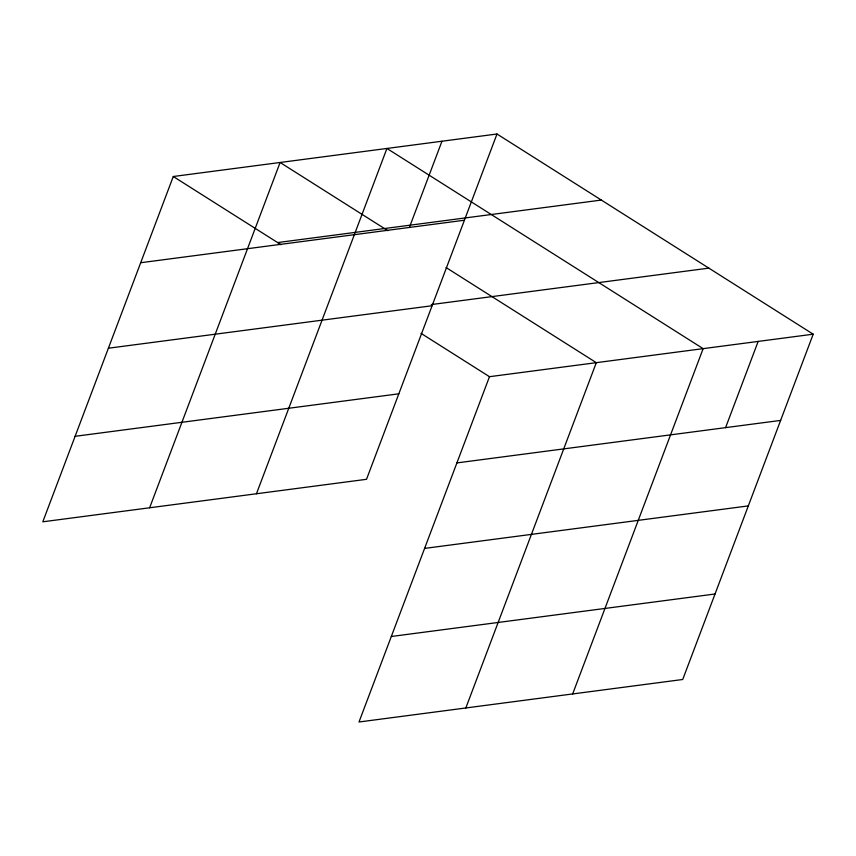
<?xml version="1.0" encoding="UTF-8"?>
<svg xmlns="http://www.w3.org/2000/svg" width="856" height="856" viewBox="0 0 856 856"><rect width="100%" height="100%" fill="white"/><g stroke="black" fill="none" stroke-linecap="round" stroke-linejoin="round"><path stroke-width="1.28" d="M496.994 134.007L173.276 176.507L42.8 521.807L366.518 479.307L496.994 134.007L813.2 334.193L682.724 679.493L359.006 721.993L489.482 376.694L813.2 334.193M149.629 507.779L280.105 162.48L387.811 230.671M256.458 493.762L386.933 148.463L703.14 348.649L572.664 693.938M409.382 227.461L441.964 141.24M465.835 707.966L596.311 362.666L446.051 267.543M725.588 427.636L758.17 341.416M277.622 242.569L601.34 200.069M140.694 262.728L464.412 220.227M431.296 304.575L708.854 268.131M108.391 348.221L432.109 305.731M75.103 436.314L398.821 393.814M456.901 462.914L780.619 420.414M424.597 548.407L748.315 505.907M391.31 636.49L715.028 594M173.276 176.507L280.982 244.698M421.034 333.359L489.482 376.694"/></g></svg>
